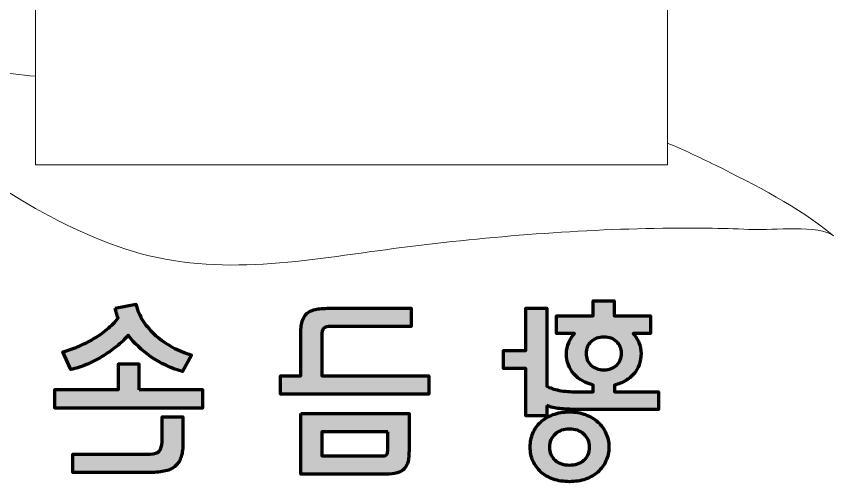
# Model space of a CAD drawing. Header units: millimetres. Extents: x -41292 to 298682, y -22072 to 33155.
# Drawn here: x 1421 to 2023, y 13404 to 13747 of the extents above; entities that cross this region are included whole.
import ezdxf

# ---------------------------------------------------------------- set-up
doc = ezdxf.new("R2010")
doc.units = ezdxf.units.MM
doc.layers.add('로고', color=7, linetype='Continuous')

# ---------------------------------------------------------------- blocks, each defined once
blk = doc.blocks.new('block 3')
at = {"layer": '로고', "color": 250, "lineweight": 90, "true_color": 0x404041}
blk.add_lwpolyline([(60.678, -172.544), (60.678, -171.272), (61.728, -171.272), (61.728, -172.544), (64.876, -172.544), (64.876, -173.451), (57.53, -173.451), (57.53, -172.544), (60.678, -172.544)], dxfattribs=at)
for points, knots in [([(40.456, -173.334), (40.277, -173.406), (40.07, -173.455), (39.837, -173.482), (39.604, -173.51), (39.325, -173.523), (39.002, -173.523), (39.002, -173.523), (34.922, -173.523), (34.922, -173.523), (34.922, -173.523), (34.922, -172.652), (34.922, -172.652), (34.922, -172.652), (37.111, -172.652), (37.111, -172.652), (37.111, -172.652), (37.111, -172.312), (37.111, -172.312), (36.914, -172.27), (36.734, -172.201), (36.572, -172.105), (36.411, -172.01), (36.272, -171.895), (36.155, -171.761), (36.039, -171.625), (35.949, -171.474), (35.887, -171.303), (35.824, -171.133), (35.792, -170.949), (35.792, -170.751), (35.792, -170.56), (35.827, -170.38), (35.896, -170.213), (35.964, -170.046), (36.058, -169.894), (36.177, -169.756), (36.177, -169.756), (35.317, -169.756), (35.317, -169.756), (35.317, -169.756), (35.317, -168.877), (35.317, -168.877), (35.317, -168.877), (37.129, -168.877), (37.129, -168.877), (37.129, -168.877), (37.129, -168.132), (37.129, -168.132), (37.129, -168.132), (38.169, -168.132), (38.169, -168.132), (38.169, -168.132), (38.169, -168.877), (38.169, -168.877), (38.169, -168.877), (39.99, -168.877), (39.99, -168.877), (39.99, -168.877), (39.99, -169.756), (39.99, -169.756), (39.99, -169.756), (39.093, -169.756), (39.093, -169.756), (39.213, -169.894), (39.308, -170.046), (39.38, -170.213), (39.452, -170.38), (39.488, -170.56), (39.488, -170.751), (39.488, -171.152), (39.365, -171.49), (39.119, -171.765), (38.874, -172.04), (38.555, -172.221), (38.16, -172.312), (38.16, -172.312), (38.16, -172.652), (38.16, -172.652), (38.16, -172.652), (38.967, -172.652), (38.967, -172.652), (39.289, -172.652), (39.585, -172.627), (39.85, -172.577), (40.116, -172.526), (40.318, -172.456), (40.456, -172.365), (40.456, -172.365), (40.456, -168.491), (40.456, -168.491), (40.456, -168.491), (41.505, -168.491), (41.505, -168.491), (41.505, -168.491), (41.505, -170.607), (41.505, -170.607), (41.505, -170.607), (42.617, -170.607), (42.617, -170.607), (42.617, -170.607), (42.617, -171.487), (42.617, -171.487), (42.617, -171.487), (41.505, -171.487), (41.505, -171.487), (41.505, -171.487), (41.505, -173.837), (41.505, -173.837), (41.505, -173.837), (40.456, -173.837), (40.456, -173.837), (40.456, -173.837), (40.456, -173.334), (40.456, -173.334)], [0, 0, 0, 0, 1, 1, 1, 2, 2, 2, 3, 3, 3, 4, 4, 4, 5, 5, 5, 6, 6, 6, 7, 7, 7, 8, 8, 8, 9, 9, 9, 10, 10, 10, 11, 11, 11, 12, 12, 12, 13, 13, 13, 14, 14, 14, 15, 15, 15, 16, 16, 16, 17, 17, 17, 18, 18, 18, 19, 19, 19, 20, 20, 20, 21, 21, 21, 22, 22, 22, 23, 23, 23, 24, 24, 24, 25, 25, 25, 26, 26, 26, 27, 27, 27, 28, 28, 28, 29, 29, 29, 30, 30, 30, 31, 31, 31, 32, 32, 32, 33, 33, 33, 34, 34, 34, 35, 35, 35, 36, 36, 36, 37, 37, 37, 38, 38, 38, 38]), ([(51.63, -169.873), (51.63, -169.687), (51.599, -169.563), (51.539, -169.501), (51.48, -169.437), (51.348, -169.407), (51.145, -169.407), (51.145, -169.407), (47.199, -169.407), (47.199, -169.407), (47.199, -169.407), (47.199, -168.501), (47.199, -168.501), (47.199, -168.501), (51.145, -168.501), (51.145, -168.501), (51.444, -168.501), (51.691, -168.517), (51.885, -168.549), (52.079, -168.583), (52.235, -168.649), (52.352, -168.747), (52.468, -168.846), (52.55, -168.983), (52.598, -169.159), (52.646, -169.336), (52.67, -169.565), (52.67, -169.846), (52.67, -169.846), (52.67, -171.854), (52.67, -171.854), (52.67, -171.854), (53.666, -171.854), (53.666, -171.854), (53.666, -171.854), (53.666, -172.76), (53.666, -172.76), (53.666, -172.76), (46.321, -172.76), (46.321, -172.76), (46.321, -172.76), (46.321, -171.854), (46.321, -171.854), (46.321, -171.854), (51.63, -171.854), (51.63, -171.854), (51.63, -171.854), (51.63, -169.873), (51.63, -169.873)], [0, 0, 0, 0, 1, 1, 1, 2, 2, 2, 3, 3, 3, 4, 4, 4, 5, 5, 5, 6, 6, 6, 7, 7, 7, 8, 8, 8, 9, 9, 9, 10, 10, 10, 11, 11, 11, 12, 12, 12, 13, 13, 13, 14, 14, 14, 15, 15, 15, 16, 16, 16, 16]), ([(61.871, -168.501), (61.852, -168.584), (61.832, -168.665), (61.808, -168.742), (61.784, -168.821), (61.757, -168.901), (61.728, -168.985), (61.876, -169.182), (62.057, -169.369), (62.27, -169.545), (62.482, -169.721), (62.711, -169.882), (62.956, -170.025), (63.201, -170.169), (63.454, -170.296), (63.714, -170.406), (63.974, -170.517), (64.227, -170.605), (64.472, -170.671), (64.472, -170.671), (64.076, -171.54), (64.076, -171.54), (63.825, -171.492), (63.567, -171.412), (63.301, -171.299), (63.035, -171.185), (62.776, -171.052), (62.525, -170.9), (62.274, -170.748), (62.037, -170.581), (61.812, -170.402), (61.588, -170.222), (61.393, -170.037), (61.226, -169.846), (60.927, -170.234), (60.549, -170.589), (60.095, -170.908), (59.64, -171.228), (59.12, -171.475), (58.535, -171.648), (58.535, -171.648), (58.078, -170.823), (58.078, -170.823), (58.406, -170.727), (58.722, -170.597), (59.024, -170.433), (59.325, -170.269), (59.6, -170.079), (59.849, -169.864), (60.097, -169.648), (60.307, -169.408), (60.481, -169.142), (60.654, -168.876), (60.776, -168.594), (60.848, -168.295), (60.848, -168.295), (61.871, -168.501), (61.871, -168.501)], [0, 0, 0, 0, 1, 1, 1, 2, 2, 2, 3, 3, 3, 4, 4, 4, 5, 5, 5, 6, 6, 6, 7, 7, 7, 8, 8, 8, 9, 9, 9, 10, 10, 10, 11, 11, 11, 12, 12, 12, 13, 13, 13, 14, 14, 14, 15, 15, 15, 16, 16, 16, 17, 17, 17, 18, 18, 18, 19, 19, 19, 19]), ([(36.761, -170.734), (36.761, -170.973), (36.838, -171.169), (36.994, -171.325), (37.149, -171.48), (37.362, -171.559), (37.631, -171.559), (37.9, -171.559), (38.115, -171.48), (38.277, -171.325), (38.438, -171.169), (38.519, -170.973), (38.519, -170.734), (38.519, -170.512), (38.438, -170.324), (38.277, -170.169), (38.115, -170.013), (37.9, -169.935), (37.631, -169.935), (37.362, -169.935), (37.149, -170.013), (36.994, -170.169), (36.838, -170.324), (36.761, -170.512), (36.761, -170.734)], [0, 0, 0, 0, 1, 1, 1, 2, 2, 2, 3, 3, 3, 4, 4, 4, 5, 5, 5, 6, 6, 6, 7, 7, 7, 8, 8, 8, 8]), ([(37.388, -175.388), (37.388, -175.142), (37.436, -174.914), (37.532, -174.702), (37.628, -174.49), (37.761, -174.305), (37.932, -174.15), (38.101, -173.995), (38.306, -173.872), (38.546, -173.783), (38.785, -173.693), (39.05, -173.648), (39.344, -173.648), (39.648, -173.648), (39.921, -173.693), (40.16, -173.783), (40.399, -173.872), (40.602, -173.995), (40.769, -174.15), (40.937, -174.305), (41.066, -174.49), (41.155, -174.702), (41.245, -174.914), (41.289, -175.142), (41.289, -175.388), (41.289, -175.639), (41.243, -175.871), (41.151, -176.083), (41.058, -176.295), (40.927, -176.478), (40.757, -176.63), (40.586, -176.782), (40.381, -176.9), (40.142, -176.984), (39.903, -177.067), (39.636, -177.11), (39.344, -177.11), (39.05, -177.11), (38.785, -177.067), (38.546, -176.984), (38.306, -176.9), (38.101, -176.782), (37.932, -176.63), (37.761, -176.478), (37.628, -176.295), (37.532, -176.083), (37.436, -175.871), (37.388, -175.639), (37.388, -175.388)], [0, 0, 0, 0, 1, 1, 1, 2, 2, 2, 3, 3, 3, 4, 4, 4, 5, 5, 5, 6, 6, 6, 7, 7, 7, 8, 8, 8, 9, 9, 9, 10, 10, 10, 11, 11, 11, 12, 12, 12, 13, 13, 13, 14, 14, 14, 15, 15, 15, 16, 16, 16, 16]), ([(52.67, -173.729), (52.67, -173.729), (52.67, -176.742), (52.67, -176.742), (52.67, -176.742), (48.473, -176.742), (48.473, -176.742), (48.239, -176.742), (48.046, -176.72), (47.894, -176.674), (47.743, -176.63), (47.621, -176.562), (47.531, -176.469), (47.442, -176.376), (47.38, -176.254), (47.348, -176.106), (47.315, -175.955), (47.298, -175.773), (47.298, -175.558), (47.298, -175.558), (47.298, -173.729), (47.298, -173.729), (47.298, -173.729), (52.67, -173.729), (52.67, -173.729)], [0, 0, 0, 0, 1, 1, 1, 2, 2, 2, 3, 3, 3, 4, 4, 4, 5, 5, 5, 6, 6, 6, 7, 7, 7, 8, 8, 8, 8]), ([(59.548, -175.128), (59.548, -175.337), (59.593, -175.491), (59.683, -175.59), (59.772, -175.689), (59.921, -175.738), (60.131, -175.738), (60.131, -175.738), (63.978, -175.738), (63.978, -175.738), (63.978, -175.738), (63.978, -176.652), (63.978, -176.652), (63.978, -176.652), (60.131, -176.652), (60.131, -176.652), (59.832, -176.652), (59.579, -176.627), (59.373, -176.576), (59.167, -176.526), (59, -176.442), (58.871, -176.325), (58.742, -176.208), (58.65, -176.054), (58.594, -175.863), (58.536, -175.672), (58.508, -175.433), (58.508, -175.146), (58.508, -175.146), (58.508, -173.899), (58.508, -173.899), (58.508, -173.899), (59.548, -173.899), (59.548, -173.899), (59.548, -173.899), (59.548, -175.128), (59.548, -175.128)], [0, 0, 0, 0, 1, 1, 1, 2, 2, 2, 3, 3, 3, 4, 4, 4, 5, 5, 5, 6, 6, 6, 7, 7, 7, 8, 8, 8, 9, 9, 9, 10, 10, 10, 11, 11, 11, 12, 12, 12, 12]), ([(38.348, -175.397), (38.348, -175.672), (38.441, -175.889), (38.627, -176.048), (38.811, -176.206), (39.05, -176.285), (39.344, -176.285), (39.631, -176.285), (39.867, -176.206), (40.052, -176.048), (40.237, -175.889), (40.33, -175.672), (40.33, -175.397), (40.33, -175.128), (40.237, -174.912), (40.052, -174.746), (39.867, -174.582), (39.631, -174.5), (39.344, -174.5), (39.057, -174.5), (38.819, -174.582), (38.63, -174.746), (38.442, -174.912), (38.348, -175.128), (38.348, -175.397)], [0, 0, 0, 0, 1, 1, 1, 2, 2, 2, 3, 3, 3, 4, 4, 4, 5, 5, 5, 6, 6, 6, 7, 7, 7, 8, 8, 8, 8]), ([(48.347, -174.635), (48.347, -174.635), (48.347, -175.486), (48.347, -175.486), (48.347, -175.612), (48.362, -175.701), (48.392, -175.751), (48.422, -175.802), (48.494, -175.827), (48.608, -175.827), (48.608, -175.827), (51.63, -175.827), (51.63, -175.827), (51.63, -175.827), (51.63, -174.635), (51.63, -174.635), (51.63, -174.635), (48.347, -174.635), (48.347, -174.635)], [0, 0, 0, 0, 1, 1, 1, 2, 2, 2, 3, 3, 3, 4, 4, 4, 5, 5, 5, 6, 6, 6, 6])]:
    blk.add_open_spline(points, degree=3, knots=knots, dxfattribs=at)
blk = doc.blocks.new('block 7')
at = {"layer": '로고', "true_color": 0xffcb04}
h = blk.add_hatch(color=40, dxfattribs=at)
h.dxf.hatch_style = 2
edge = h.paths.add_edge_path()
edge.add_spline(control_points=[(39.989, -169.756), (39.989, -169.756), (39.989, -169.756), (39.989, -169.756), (39.093, -169.756), (39.093, -169.756), (39.212, -169.894), (39.308, -170.047), (39.38, -170.214), (39.451, -170.38), (39.487, -170.561), (39.487, -170.751), (39.487, -171.151), (39.365, -171.49), (39.119, -171.765), (38.874, -172.04), (38.555, -172.223), (38.16, -172.311), (38.16, -172.311), (38.16, -172.653), (38.16, -172.653), (38.16, -172.653), (38.967, -172.653), (38.967, -172.653), (39.29, -172.653), (39.585, -172.627), (39.85, -172.576), (40.116, -172.526), (40.318, -172.456), (40.456, -172.365), (40.456, -172.365), (40.456, -168.491), (40.456, -168.491), (40.456, -168.491), (41.505, -168.491), (41.505, -168.491), (41.505, -168.491), (41.505, -170.608), (41.505, -170.608), (41.505, -170.608), (42.617, -170.608), (42.617, -170.608), (42.617, -170.608), (42.617, -171.487), (42.617, -171.487), (42.617, -171.487), (41.505, -171.487), (41.505, -171.487), (41.505, -171.487), (41.505, -173.837), (41.505, -173.837), (41.505, -173.837), (40.456, -173.837), (40.456, -173.837), (40.456, -173.837), (40.456, -173.334), (40.456, -173.334), (40.276, -173.406), (40.07, -173.455), (39.837, -173.482), (39.604, -173.51), (39.326, -173.523), (39.003, -173.523), (39.003, -173.523), (34.922, -173.523), (34.922, -173.523), (34.922, -173.523), (34.922, -172.653), (34.922, -172.653), (34.922, -172.653), (37.111, -172.653), (37.111, -172.653), (37.111, -172.653), (37.111, -172.311), (37.111, -172.311), (36.914, -172.27), (36.734, -172.201), (36.572, -172.105), (36.411, -172.011), (36.272, -171.895), (36.156, -171.761), (36.039, -171.625), (35.949, -171.474), (35.887, -171.304), (35.824, -171.133), (35.792, -170.948), (35.792, -170.751), (35.792, -170.561), (35.827, -170.38), (35.896, -170.214), (35.964, -170.047), (36.058, -169.894), (36.178, -169.756), (36.178, -169.756), (35.317, -169.756), (35.317, -169.756), (35.317, -169.756), (35.317, -168.877), (35.317, -168.877), (35.317, -168.877), (37.129, -168.877), (37.129, -168.877), (37.129, -168.877), (37.129, -168.132), (37.129, -168.132), (37.129, -168.132), (38.169, -168.132), (38.169, -168.132), (38.169, -168.132), (38.169, -168.877), (38.169, -168.877), (38.169, -168.877), (39.989, -168.877), (39.989, -168.877), (39.989, -168.877), (39.989, -169.756), (39.989, -169.756)], knot_values=[0, 0, 0, 0, 0.0001, 0.0002, 1, 1, 1, 2, 2, 2, 3, 3, 3, 4, 4, 4, 5, 5, 5, 6, 6, 6, 7, 7, 7, 8, 8, 8, 9, 9, 9, 10, 10, 10, 11, 11, 11, 12, 12, 12, 13, 13, 13, 14, 14, 14, 15, 15, 15, 16, 16, 16, 17, 17, 17, 18, 18, 18, 19, 19, 19, 20, 20, 20, 21, 21, 21, 22, 22, 22, 23, 23, 23, 24, 24, 24, 25, 25, 25, 26, 26, 26, 27, 27, 27, 28, 28, 28, 29, 29, 29, 30, 30, 30, 31, 31, 31, 32, 32, 32, 33, 33, 33, 34, 34, 34, 35, 35, 35, 36, 36, 36, 37, 37, 37, 38, 38, 38, 38], degree=3, periodic=0)
edge = h.paths.add_edge_path()
edge.add_spline(control_points=[(37.631, -169.935), (37.631, -169.935), (37.631, -169.935), (37.362, -169.935), (37.149, -170.013), (36.994, -170.169), (36.838, -170.324), (36.761, -170.513), (36.761, -170.733), (36.761, -170.973), (36.838, -171.169), (36.994, -171.326), (37.149, -171.48), (37.362, -171.559), (37.631, -171.559), (37.9, -171.559), (38.115, -171.48), (38.277, -171.326), (38.438, -171.169), (38.519, -170.973), (38.519, -170.733), (38.519, -170.513), (38.438, -170.324), (38.277, -170.169), (38.115, -170.013), (37.9, -169.935), (37.631, -169.935)], knot_values=[0, 0, 0, 0, 0.0001, 0.0002, 1, 1, 1, 2, 2, 2, 3, 3, 3, 4, 4, 4, 5, 5, 5, 6, 6, 6, 7, 7, 7, 8, 8, 8, 8], degree=3, periodic=0)
edge = h.paths.add_edge_path()
edge.add_spline(control_points=[(37.931, -176.63), (37.931, -176.63), (37.931, -176.63), (37.761, -176.478), (37.628, -176.295), (37.532, -176.083), (37.437, -175.871), (37.389, -175.639), (37.389, -175.388), (37.389, -175.142), (37.437, -174.914), (37.532, -174.702), (37.628, -174.49), (37.761, -174.306), (37.931, -174.15), (38.101, -173.995), (38.306, -173.872), (38.546, -173.783), (38.785, -173.693), (39.051, -173.648), (39.344, -173.648), (39.649, -173.648), (39.921, -173.693), (40.16, -173.783), (40.399, -173.872), (40.602, -173.995), (40.769, -174.15), (40.937, -174.306), (41.065, -174.49), (41.155, -174.702), (41.245, -174.914), (41.289, -175.142), (41.289, -175.388), (41.289, -175.639), (41.243, -175.871), (41.151, -176.083), (41.058, -176.295), (40.927, -176.478), (40.756, -176.63), (40.586, -176.782), (40.381, -176.901), (40.142, -176.984), (39.903, -177.068), (39.637, -177.109), (39.344, -177.109), (39.051, -177.109), (38.785, -177.068), (38.546, -176.984), (38.306, -176.901), (38.101, -176.782), (37.931, -176.63)], knot_values=[0, 0, 0, 0, 0.0001, 0.0002, 1, 1, 1, 2, 2, 2, 3, 3, 3, 4, 4, 4, 5, 5, 5, 6, 6, 6, 7, 7, 7, 8, 8, 8, 9, 9, 9, 10, 10, 10, 11, 11, 11, 12, 12, 12, 13, 13, 13, 14, 14, 14, 15, 15, 15, 16, 16, 16, 16], degree=3, periodic=0)
edge = h.paths.add_edge_path()
edge.add_spline(control_points=[(39.344, -174.5), (39.344, -174.5), (39.344, -174.5), (39.057, -174.5), (38.819, -174.583), (38.631, -174.747), (38.442, -174.912), (38.348, -175.128), (38.348, -175.397), (38.348, -175.672), (38.441, -175.889), (38.626, -176.048), (38.812, -176.206), (39.051, -176.285), (39.344, -176.285), (39.631, -176.285), (39.867, -176.206), (40.052, -176.048), (40.237, -175.889), (40.33, -175.672), (40.33, -175.397), (40.33, -175.128), (40.237, -174.912), (40.052, -174.747), (39.867, -174.583), (39.631, -174.5), (39.344, -174.5)], knot_values=[0, 0, 0, 0, 0.0001, 0.0002, 1, 1, 1, 2, 2, 2, 3, 3, 3, 4, 4, 4, 5, 5, 5, 6, 6, 6, 7, 7, 7, 8, 8, 8, 8], degree=3, periodic=0)
h = blk.add_hatch(color=40, dxfattribs=at)
h.dxf.hatch_style = 2
edge = h.paths.add_edge_path()
edge.add_spline(control_points=[(46.321, -171.854), (46.321, -171.854), (46.321, -171.854), (46.321, -171.854), (51.63, -171.854), (51.63, -171.854), (51.63, -171.854), (51.63, -169.872), (51.63, -169.872), (51.63, -169.687), (51.6, -169.563), (51.54, -169.501), (51.48, -169.437), (51.349, -169.406), (51.146, -169.406), (51.146, -169.406), (47.2, -169.406), (47.2, -169.406), (47.2, -169.406), (47.2, -168.501), (47.2, -168.501), (47.2, -168.501), (51.146, -168.501), (51.146, -168.501), (51.445, -168.501), (51.691, -168.517), (51.886, -168.55), (52.08, -168.583), (52.235, -168.649), (52.352, -168.747), (52.468, -168.846), (52.55, -168.983), (52.598, -169.159), (52.646, -169.336), (52.67, -169.565), (52.67, -169.846), (52.67, -169.846), (52.67, -171.854), (52.67, -171.854), (52.67, -171.854), (53.666, -171.854), (53.666, -171.854), (53.666, -171.854), (53.666, -172.76), (53.666, -172.76), (53.666, -172.76), (46.321, -172.76), (46.321, -172.76), (46.321, -172.76), (46.321, -171.854), (46.321, -171.854)], knot_values=[0, 0, 0, 0, 0.0001, 0.0002, 1, 1, 1, 2, 2, 2, 3, 3, 3, 4, 4, 4, 5, 5, 5, 6, 6, 6, 7, 7, 7, 8, 8, 8, 9, 9, 9, 10, 10, 10, 11, 11, 11, 12, 12, 12, 13, 13, 13, 14, 14, 14, 15, 15, 15, 16, 16, 16, 16], degree=3, periodic=0)
edge = h.paths.add_edge_path()
edge.add_spline(control_points=[(47.298, -175.558), (47.298, -175.558), (47.298, -175.558), (47.298, -175.558), (47.298, -173.729), (47.298, -173.729), (47.298, -173.729), (52.67, -173.729), (52.67, -173.729), (52.67, -173.729), (52.67, -176.742), (52.67, -176.742), (52.67, -176.742), (48.473, -176.742), (48.473, -176.742), (48.24, -176.742), (48.047, -176.72), (47.895, -176.675), (47.743, -176.63), (47.621, -176.562), (47.531, -176.469), (47.442, -176.376), (47.381, -176.254), (47.348, -176.106), (47.315, -175.955), (47.298, -175.773), (47.298, -175.558)], knot_values=[0, 0, 0, 0, 0.0001, 0.0002, 1, 1, 1, 2, 2, 2, 3, 3, 3, 4, 4, 4, 5, 5, 5, 6, 6, 6, 7, 7, 7, 8, 8, 8, 8], degree=3, periodic=0)
edge = h.paths.add_edge_path()
edge.add_spline(control_points=[(48.348, -174.635), (48.348, -174.635), (48.348, -174.635), (48.348, -174.635), (48.348, -175.486), (48.348, -175.486), (48.348, -175.612), (48.362, -175.7), (48.393, -175.751), (48.422, -175.802), (48.494, -175.827), (48.608, -175.827), (48.608, -175.827), (51.63, -175.827), (51.63, -175.827), (51.63, -175.827), (51.63, -174.635), (51.63, -174.635), (51.63, -174.635), (48.348, -174.635), (48.348, -174.635)], knot_values=[0, 0, 0, 0, 0.0001, 0.0002, 1, 1, 1, 2, 2, 2, 3, 3, 3, 4, 4, 4, 5, 5, 5, 6, 6, 6, 6], degree=3, periodic=0)
h = blk.add_hatch(color=40, dxfattribs=at)
h.dxf.hatch_style = 2
h.paths.add_polyline_path([(60.679, -172.544), (60.679, -171.272), (61.728, -171.272), (61.728, -172.544), (64.876, -172.544), (64.876, -173.451), (57.531, -173.451), (57.531, -172.544)])
edge = h.paths.add_edge_path()
edge.add_spline(control_points=[(61.809, -168.743), (61.809, -168.743), (61.809, -168.743), (61.785, -168.82), (61.758, -168.901), (61.728, -168.985), (61.878, -169.182), (62.058, -169.369), (62.271, -169.545), (62.483, -169.721), (62.712, -169.882), (62.957, -170.025), (63.202, -170.169), (63.455, -170.296), (63.715, -170.406), (63.975, -170.517), (64.227, -170.605), (64.473, -170.671), (64.473, -170.671), (64.078, -171.541), (64.078, -171.541), (63.826, -171.493), (63.568, -171.412), (63.302, -171.299), (63.036, -171.185), (62.777, -171.053), (62.526, -170.9), (62.275, -170.747), (62.038, -170.581), (61.813, -170.402), (61.589, -170.222), (61.393, -170.037), (61.226, -169.846), (60.927, -170.234), (60.551, -170.589), (60.096, -170.908), (59.641, -171.228), (59.121, -171.475), (58.535, -171.648), (58.535, -171.648), (58.078, -170.823), (58.078, -170.823), (58.407, -170.728), (58.722, -170.597), (59.024, -170.433), (59.326, -170.269), (59.601, -170.079), (59.849, -169.864), (60.097, -169.648), (60.308, -169.408), (60.482, -169.141), (60.655, -168.876), (60.778, -168.594), (60.849, -168.295), (60.849, -168.295), (61.872, -168.501), (61.872, -168.501), (61.854, -168.584), (61.833, -168.665), (61.809, -168.743)], knot_values=[0, 0, 0, 0, 0.0001, 0.0002, 1, 1, 1, 2, 2, 2, 3, 3, 3, 4, 4, 4, 5, 5, 5, 6, 6, 6, 7, 7, 7, 8, 8, 8, 9, 9, 9, 10, 10, 10, 11, 11, 11, 12, 12, 12, 13, 13, 13, 14, 14, 14, 15, 15, 15, 16, 16, 16, 17, 17, 17, 18, 18, 18, 19, 19, 19, 19], degree=3, periodic=0)
edge = h.paths.add_edge_path()
edge.add_spline(control_points=[(59.374, -176.576), (59.374, -176.576), (59.374, -176.576), (59.168, -176.526), (59, -176.442), (58.872, -176.325), (58.743, -176.209), (58.651, -176.054), (58.594, -175.863), (58.537, -175.672), (58.509, -175.433), (58.509, -175.146), (58.509, -175.146), (58.509, -173.899), (58.509, -173.899), (58.509, -173.899), (59.549, -173.899), (59.549, -173.899), (59.549, -173.899), (59.549, -175.128), (59.549, -175.128), (59.549, -175.337), (59.594, -175.492), (59.684, -175.59), (59.773, -175.688), (59.922, -175.738), (60.132, -175.738), (60.132, -175.738), (63.979, -175.738), (63.979, -175.738), (63.979, -175.738), (63.979, -176.652), (63.979, -176.652), (63.979, -176.652), (60.132, -176.652), (60.132, -176.652), (59.833, -176.652), (59.58, -176.627), (59.374, -176.576)], knot_values=[0, 0, 0, 0, 0.0001, 0.0002, 1, 1, 1, 2, 2, 2, 3, 3, 3, 4, 4, 4, 5, 5, 5, 6, 6, 6, 7, 7, 7, 8, 8, 8, 9, 9, 9, 10, 10, 10, 11, 11, 11, 12, 12, 12, 12], degree=3, periodic=0)
at = {"layer": '로고', "lineweight": 0}
blk.add_lwpolyline([(60.679, -172.544), (60.679, -171.272), (61.728, -171.272), (61.728, -172.544), (64.876, -172.544), (64.876, -173.451), (57.531, -173.451), (57.531, -172.544), (60.679, -172.544)], dxfattribs=at)
for points, knots in [([(40.456, -173.334), (40.276, -173.406), (40.07, -173.455), (39.837, -173.482), (39.604, -173.51), (39.326, -173.523), (39.003, -173.523), (39.003, -173.523), (34.922, -173.523), (34.922, -173.523), (34.922, -173.523), (34.922, -172.653), (34.922, -172.653), (34.922, -172.653), (37.111, -172.653), (37.111, -172.653), (37.111, -172.653), (37.111, -172.311), (37.111, -172.311), (36.914, -172.27), (36.734, -172.201), (36.572, -172.105), (36.411, -172.011), (36.272, -171.895), (36.156, -171.761), (36.039, -171.625), (35.949, -171.474), (35.887, -171.304), (35.824, -171.133), (35.792, -170.948), (35.792, -170.751), (35.792, -170.561), (35.827, -170.38), (35.896, -170.214), (35.964, -170.047), (36.058, -169.894), (36.178, -169.756), (36.178, -169.756), (35.317, -169.756), (35.317, -169.756), (35.317, -169.756), (35.317, -168.877), (35.317, -168.877), (35.317, -168.877), (37.129, -168.877), (37.129, -168.877), (37.129, -168.877), (37.129, -168.132), (37.129, -168.132), (37.129, -168.132), (38.169, -168.132), (38.169, -168.132), (38.169, -168.132), (38.169, -168.877), (38.169, -168.877), (38.169, -168.877), (39.989, -168.877), (39.989, -168.877), (39.989, -168.877), (39.989, -169.756), (39.989, -169.756), (39.989, -169.756), (39.093, -169.756), (39.093, -169.756), (39.212, -169.894), (39.308, -170.047), (39.38, -170.214), (39.451, -170.38), (39.487, -170.561), (39.487, -170.751), (39.487, -171.151), (39.365, -171.49), (39.119, -171.765), (38.874, -172.04), (38.555, -172.223), (38.16, -172.311), (38.16, -172.311), (38.16, -172.653), (38.16, -172.653), (38.16, -172.653), (38.967, -172.653), (38.967, -172.653), (39.29, -172.653), (39.585, -172.627), (39.85, -172.576), (40.116, -172.526), (40.318, -172.456), (40.456, -172.365), (40.456, -172.365), (40.456, -168.491), (40.456, -168.491), (40.456, -168.491), (41.505, -168.491), (41.505, -168.491), (41.505, -168.491), (41.505, -170.608), (41.505, -170.608), (41.505, -170.608), (42.617, -170.608), (42.617, -170.608), (42.617, -170.608), (42.617, -171.487), (42.617, -171.487), (42.617, -171.487), (41.505, -171.487), (41.505, -171.487), (41.505, -171.487), (41.505, -173.837), (41.505, -173.837), (41.505, -173.837), (40.456, -173.837), (40.456, -173.837), (40.456, -173.837), (40.456, -173.334), (40.456, -173.334)], [0, 0, 0, 0, 1, 1, 1, 2, 2, 2, 3, 3, 3, 4, 4, 4, 5, 5, 5, 6, 6, 6, 7, 7, 7, 8, 8, 8, 9, 9, 9, 10, 10, 10, 11, 11, 11, 12, 12, 12, 13, 13, 13, 14, 14, 14, 15, 15, 15, 16, 16, 16, 17, 17, 17, 18, 18, 18, 19, 19, 19, 20, 20, 20, 21, 21, 21, 22, 22, 22, 23, 23, 23, 24, 24, 24, 25, 25, 25, 26, 26, 26, 27, 27, 27, 28, 28, 28, 29, 29, 29, 30, 30, 30, 31, 31, 31, 32, 32, 32, 33, 33, 33, 34, 34, 34, 35, 35, 35, 36, 36, 36, 37, 37, 37, 38, 38, 38, 38]), ([(51.63, -169.872), (51.63, -169.687), (51.6, -169.563), (51.54, -169.501), (51.48, -169.437), (51.349, -169.406), (51.146, -169.406), (51.146, -169.406), (47.2, -169.406), (47.2, -169.406), (47.2, -169.406), (47.2, -168.501), (47.2, -168.501), (47.2, -168.501), (51.146, -168.501), (51.146, -168.501), (51.445, -168.501), (51.691, -168.517), (51.886, -168.55), (52.08, -168.583), (52.235, -168.649), (52.352, -168.747), (52.468, -168.846), (52.55, -168.983), (52.598, -169.159), (52.646, -169.336), (52.67, -169.565), (52.67, -169.846), (52.67, -169.846), (52.67, -171.854), (52.67, -171.854), (52.67, -171.854), (53.666, -171.854), (53.666, -171.854), (53.666, -171.854), (53.666, -172.76), (53.666, -172.76), (53.666, -172.76), (46.321, -172.76), (46.321, -172.76), (46.321, -172.76), (46.321, -171.854), (46.321, -171.854), (46.321, -171.854), (51.63, -171.854), (51.63, -171.854), (51.63, -171.854), (51.63, -169.872), (51.63, -169.872)], [0, 0, 0, 0, 1, 1, 1, 2, 2, 2, 3, 3, 3, 4, 4, 4, 5, 5, 5, 6, 6, 6, 7, 7, 7, 8, 8, 8, 9, 9, 9, 10, 10, 10, 11, 11, 11, 12, 12, 12, 13, 13, 13, 14, 14, 14, 15, 15, 15, 16, 16, 16, 16]), ([(61.872, -168.501), (61.854, -168.584), (61.833, -168.665), (61.809, -168.743), (61.785, -168.82), (61.758, -168.901), (61.728, -168.985), (61.878, -169.182), (62.058, -169.369), (62.271, -169.545), (62.483, -169.721), (62.712, -169.882), (62.957, -170.025), (63.202, -170.169), (63.455, -170.296), (63.715, -170.406), (63.975, -170.517), (64.227, -170.605), (64.473, -170.671), (64.473, -170.671), (64.078, -171.541), (64.078, -171.541), (63.826, -171.493), (63.568, -171.412), (63.302, -171.299), (63.036, -171.185), (62.777, -171.053), (62.526, -170.9), (62.275, -170.747), (62.038, -170.581), (61.813, -170.402), (61.589, -170.222), (61.393, -170.037), (61.226, -169.846), (60.927, -170.234), (60.551, -170.589), (60.096, -170.908), (59.641, -171.228), (59.121, -171.475), (58.535, -171.648), (58.535, -171.648), (58.078, -170.823), (58.078, -170.823), (58.407, -170.728), (58.722, -170.597), (59.024, -170.433), (59.326, -170.269), (59.601, -170.079), (59.849, -169.864), (60.097, -169.648), (60.308, -169.408), (60.482, -169.141), (60.655, -168.876), (60.778, -168.594), (60.849, -168.295), (60.849, -168.295), (61.872, -168.501), (61.872, -168.501)], [0, 0, 0, 0, 1, 1, 1, 2, 2, 2, 3, 3, 3, 4, 4, 4, 5, 5, 5, 6, 6, 6, 7, 7, 7, 8, 8, 8, 9, 9, 9, 10, 10, 10, 11, 11, 11, 12, 12, 12, 13, 13, 13, 14, 14, 14, 15, 15, 15, 16, 16, 16, 17, 17, 17, 18, 18, 18, 19, 19, 19, 19]), ([(36.761, -170.733), (36.761, -170.973), (36.838, -171.169), (36.994, -171.326), (37.149, -171.48), (37.362, -171.559), (37.631, -171.559), (37.9, -171.559), (38.115, -171.48), (38.277, -171.326), (38.438, -171.169), (38.519, -170.973), (38.519, -170.733), (38.519, -170.513), (38.438, -170.324), (38.277, -170.169), (38.115, -170.013), (37.9, -169.935), (37.631, -169.935), (37.362, -169.935), (37.149, -170.013), (36.994, -170.169), (36.838, -170.324), (36.761, -170.513), (36.761, -170.733)], [0, 0, 0, 0, 1, 1, 1, 2, 2, 2, 3, 3, 3, 4, 4, 4, 5, 5, 5, 6, 6, 6, 7, 7, 7, 8, 8, 8, 8]), ([(37.389, -175.388), (37.389, -175.142), (37.437, -174.914), (37.532, -174.702), (37.628, -174.49), (37.761, -174.306), (37.931, -174.15), (38.101, -173.995), (38.306, -173.872), (38.546, -173.783), (38.785, -173.693), (39.051, -173.648), (39.344, -173.648), (39.649, -173.648), (39.921, -173.693), (40.16, -173.783), (40.399, -173.872), (40.602, -173.995), (40.769, -174.15), (40.937, -174.306), (41.065, -174.49), (41.155, -174.702), (41.245, -174.914), (41.289, -175.142), (41.289, -175.388), (41.289, -175.639), (41.243, -175.871), (41.151, -176.083), (41.058, -176.295), (40.927, -176.478), (40.756, -176.63), (40.586, -176.782), (40.381, -176.901), (40.142, -176.984), (39.903, -177.068), (39.637, -177.109), (39.344, -177.109), (39.051, -177.109), (38.785, -177.068), (38.546, -176.984), (38.306, -176.901), (38.101, -176.782), (37.931, -176.63), (37.761, -176.478), (37.628, -176.295), (37.532, -176.083), (37.437, -175.871), (37.389, -175.639), (37.389, -175.388)], [0, 0, 0, 0, 1, 1, 1, 2, 2, 2, 3, 3, 3, 4, 4, 4, 5, 5, 5, 6, 6, 6, 7, 7, 7, 8, 8, 8, 9, 9, 9, 10, 10, 10, 11, 11, 11, 12, 12, 12, 13, 13, 13, 14, 14, 14, 15, 15, 15, 16, 16, 16, 16]), ([(52.67, -173.729), (52.67, -173.729), (52.67, -176.742), (52.67, -176.742), (52.67, -176.742), (48.473, -176.742), (48.473, -176.742), (48.24, -176.742), (48.047, -176.72), (47.895, -176.675), (47.743, -176.63), (47.621, -176.562), (47.531, -176.469), (47.442, -176.376), (47.381, -176.254), (47.348, -176.106), (47.315, -175.955), (47.298, -175.773), (47.298, -175.558), (47.298, -175.558), (47.298, -173.729), (47.298, -173.729), (47.298, -173.729), (52.67, -173.729), (52.67, -173.729)], [0, 0, 0, 0, 1, 1, 1, 2, 2, 2, 3, 3, 3, 4, 4, 4, 5, 5, 5, 6, 6, 6, 7, 7, 7, 8, 8, 8, 8]), ([(59.549, -175.128), (59.549, -175.337), (59.594, -175.492), (59.684, -175.59), (59.773, -175.688), (59.922, -175.738), (60.132, -175.738), (60.132, -175.738), (63.979, -175.738), (63.979, -175.738), (63.979, -175.738), (63.979, -176.652), (63.979, -176.652), (63.979, -176.652), (60.132, -176.652), (60.132, -176.652), (59.833, -176.652), (59.58, -176.627), (59.374, -176.576), (59.168, -176.526), (59, -176.442), (58.872, -176.325), (58.743, -176.209), (58.651, -176.054), (58.594, -175.863), (58.537, -175.672), (58.509, -175.433), (58.509, -175.146), (58.509, -175.146), (58.509, -173.899), (58.509, -173.899), (58.509, -173.899), (59.549, -173.899), (59.549, -173.899), (59.549, -173.899), (59.549, -175.128), (59.549, -175.128)], [0, 0, 0, 0, 1, 1, 1, 2, 2, 2, 3, 3, 3, 4, 4, 4, 5, 5, 5, 6, 6, 6, 7, 7, 7, 8, 8, 8, 9, 9, 9, 10, 10, 10, 11, 11, 11, 12, 12, 12, 12]), ([(38.348, -175.397), (38.348, -175.672), (38.441, -175.889), (38.626, -176.048), (38.812, -176.206), (39.051, -176.285), (39.344, -176.285), (39.631, -176.285), (39.867, -176.206), (40.052, -176.048), (40.237, -175.889), (40.33, -175.672), (40.33, -175.397), (40.33, -175.128), (40.237, -174.912), (40.052, -174.747), (39.867, -174.583), (39.631, -174.5), (39.344, -174.5), (39.057, -174.5), (38.819, -174.583), (38.631, -174.747), (38.442, -174.912), (38.348, -175.128), (38.348, -175.397)], [0, 0, 0, 0, 1, 1, 1, 2, 2, 2, 3, 3, 3, 4, 4, 4, 5, 5, 5, 6, 6, 6, 7, 7, 7, 8, 8, 8, 8]), ([(48.348, -174.635), (48.348, -174.635), (48.348, -175.486), (48.348, -175.486), (48.348, -175.612), (48.362, -175.7), (48.393, -175.751), (48.422, -175.802), (48.494, -175.827), (48.608, -175.827), (48.608, -175.827), (51.63, -175.827), (51.63, -175.827), (51.63, -175.827), (51.63, -174.635), (51.63, -174.635), (51.63, -174.635), (48.348, -174.635), (48.348, -174.635)], [0, 0, 0, 0, 1, 1, 1, 2, 2, 2, 3, 3, 3, 4, 4, 4, 5, 5, 5, 6, 6, 6, 6])]:
    blk.add_open_spline(points, degree=3, knots=knots, dxfattribs=at)
blk = doc.blocks.new('block 9')
at = {"layer": '로고', "true_color": 0xfbb116}
h = blk.add_hatch(color=40, dxfattribs=at)
h.dxf.hatch_style = 2
h.paths.add_polyline_path([(61.518, -132.479), (61.518, -135.091), (54.481, -135.091), (54.481, -132.479), (50.181, -132.479), (50.181, -140.428), (54.481, -140.428), (54.481, -137.817), (61.518, -137.817), (61.518, -140.428), (65.818, -140.428), (65.818, -132.479)])
at = {"layer": '로고', "lineweight": 0}
for points in [[(42.434, -153.44), (42.434, -127.869), (65.818, -127.869), (65.818, -119.92), (42.434, -119.92), (34.484, -119.92), (34.484, -127.869), (34.484, -153.44), (34.484, -161.389), (42.434, -161.389), (57.869, -161.389), (65.818, -161.389), (65.818, -153.44), (65.818, -147.382), (65.818, -141.428), (57.869, -141.428), (50.151, -141.428), (50.151, -147.382), (57.869, -147.382), (57.869, -153.44), (42.434, -153.44)], [(61.518, -132.479), (61.518, -135.091), (54.481, -135.091), (54.481, -132.479), (50.181, -132.479), (50.181, -140.428), (54.481, -140.428), (54.481, -137.817), (61.518, -137.817), (61.518, -140.428), (65.818, -140.428), (65.818, -132.479), (61.518, -132.479)]]:
    blk.add_lwpolyline(points, dxfattribs=at)
blk = doc.blocks.new('block 6')
at = {"layer": '로고'}
for name in ['block 9', 'block 7']:
    blk.add_blockref(name, (0, 0), dxfattribs=at)
blk = doc.blocks.new('로고')
at = {"layer": '로고', "lineweight": 0}
for p, q in [((187309.12, 7132.63), (187309.12, 8127.89)), ((188061.15, 7611.71), (188061.15, 7132.63)), ((188061.15, 7132.63), (187309.12, 7132.63))]:
    blk.add_line(p, q, dxfattribs=at)
blk.add_open_spline([(188061.15, 7238.25), (188096.81, 7241.66), (188132.38, 7246.28), (188167.76, 7252.12), (188219.88, 7260.69), (188271.69, 7272.13), (188322.62, 7287.52), (188316.21, 7278.13), (188300.18, 7264.66), (188293.25, 7257.47), (188267.1, 7230.32), (188239.43, 7205.39), (188210.12, 7182.7), (188127.79, 7118.96), (188033.03, 7053.67), (187935.45, 7026.95), (187832.93, 6998.87), (187728.05, 7021.23), (187625.46, 7034.21), (187518.98, 7047.7), (187411.91, 7056.3), (187304.63, 7057.33), (187271.76, 7057.69), (187238.88, 7057.08), (187206.05, 7055.64), (187185.27, 7054.7), (187127.98, 7061.75), (187111.27, 7048.06), (187154.01, 7083.15), (187203.89, 7108.38), (187251.96, 7132.35), (187270.89, 7141.79), (187289.94, 7150.59), (187309.12, 7158.73)], degree=3, knots=[3.546479, 3.546479, 3.546479, 3.546479, 4, 4, 4, 5, 5, 5, 6, 6, 6, 7, 7, 7, 8, 8, 8, 9, 9, 9, 10, 10, 10, 11, 11, 11, 12, 12, 12, 13, 13, 13, 13.152029, 13.152029, 13.152029, 13.152029], dxfattribs=at)
at = {"layer": '로고', "lineweight": 0, "xscale": 24, "yscale": 24, "zscale": 24}
blk.add_blockref('block 6', (186481.51, 11005.97), dxfattribs=at)
at = {"layer": '로고', "xscale": 24, "yscale": 24, "zscale": 24}
blk.add_blockref('block 3', (186481.51, 11005.97), dxfattribs=at)

msp = doc.modelspace()

# ---------------------------------------------------------------- block references
at = {"xscale": -0.6186428194778273, "yscale": 0.6186428194778273, "zscale": 0.6186428194778273}
msp.add_blockref('로고', (117777.55, 9224.81), dxfattribs=at)

doc.saveas('drawing.dxf')
